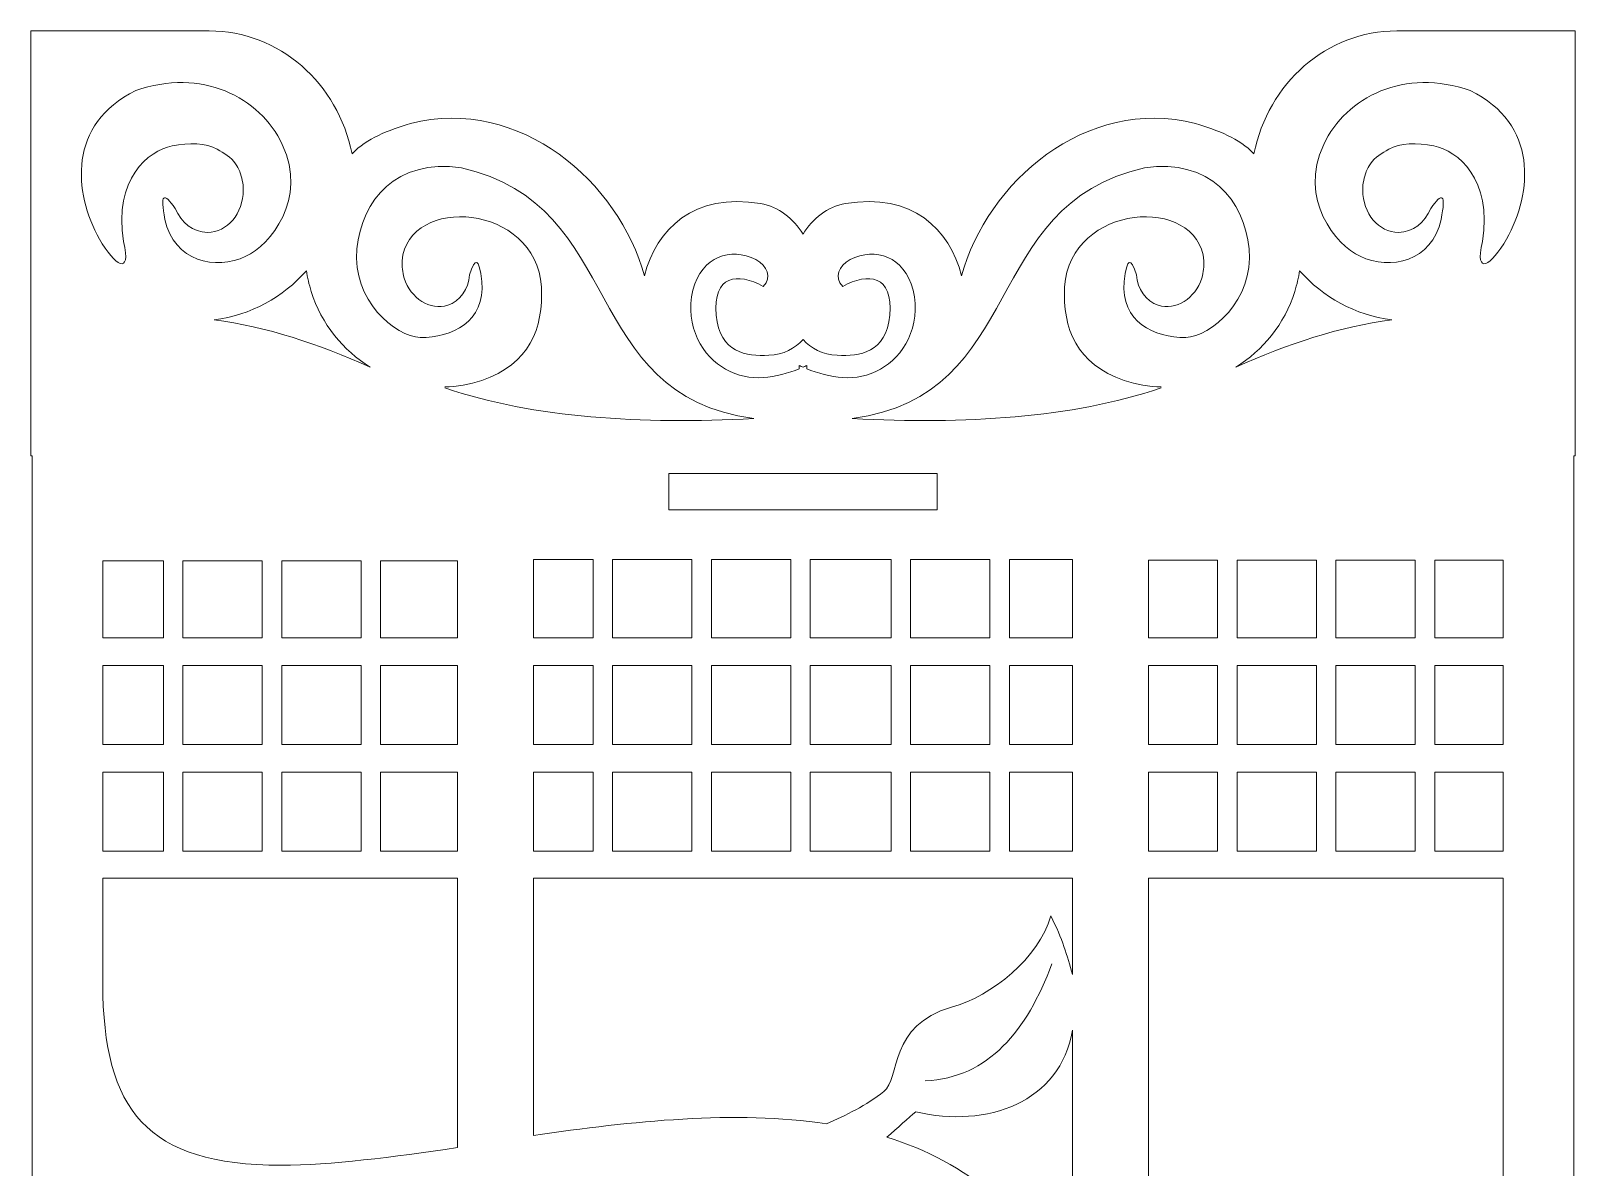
# Model space of a CAD drawing. Header units: centimetres. Extents: x -44.9 to 23.4, y -32.6 to 21.3.
# Drawn here: x -44.94 to -31.71, y -15.83 to -6.09 of the extents above; entities that cross this region are included whole.
import ezdxf

# ---------------------------------------------------------------- set-up
doc = ezdxf.new("R2010")
doc.units = ezdxf.units.CM
doc.header["$MEASUREMENT"] = 0
doc.layers.add('Layer 1', color=7, linetype='Continuous')

msp = doc.modelspace()

# ---------------------------------------------------------------- linework, layer by layer
at = {"layer": 'Layer 1', "color": 1, "lineweight": 9}
for points, knots in [([(-33.91951, -32.56775), (-33.91951, -32.56775), (-35.41951, -32.56775), (-35.41951, -32.56775), (-35.41951, -32.56775), (-35.41951, -32.56775), (-35.41951, -32.26275), (-35.41951, -32.26275), (-35.41951, -32.26275), (-35.41951, -32.26275), (-41.22201, -32.26275), (-41.22201, -32.26275), (-41.22201, -32.26275), (-41.22201, -32.26275), (-41.22201, -32.56775), (-41.22201, -32.56775), (-41.22201, -32.56775), (-41.22201, -32.56775), (-42.72201, -32.56775), (-42.72201, -32.56775), (-42.72201, -32.56775), (-42.72201, -32.56775), (-42.72201, -32.26275), (-42.72201, -32.26275), (-42.72201, -32.26275), (-42.72201, -32.26275), (-44.92591, -32.26275), (-44.92591, -32.26275), (-44.92591, -32.26275), (-44.92591, -32.26275), (-44.92591, -19.00652), (-44.92591, -19.00652), (-44.92591, -19.00652), (-44.92591, -19.00652), (-44.92591, -18.51938), (-44.92591, -18.51938), (-44.92591, -18.51938), (-44.92591, -18.51938), (-44.92591, -9.73605), (-44.92591, -9.73605), (-44.92591, -9.73605), (-44.92591, -9.73605), (-44.93576, -9.73605), (-44.93576, -9.73605), (-44.93576, -9.73605), (-44.93576, -8.54528), (-44.93576, -7.28582), (-44.93576, -6.09505), (-44.93576, -6.09505), (-44.93576, -6.09505), (-43.40781, -6.09505), (-43.40781, -6.09505), (-43.40781, -6.09505), (-42.80687, -6.09475), (-42.3043, -6.54279), (-42.18459, -7.1487), (-42.18459, -7.1487), (-42.05686, -7.01334), (-41.87379, -6.94805), (-41.68393, -6.88743), (-41.68393, -6.88743), (-40.74138, -6.65378), (-39.89897, -7.39179), (-39.67915, -8.19345), (-39.67915, -8.19345), (-39.57905, -7.79204), (-39.2546, -7.47806), (-38.68468, -7.57438), (-38.68468, -7.57438), (-38.52782, -7.60088), (-38.40452, -7.70252), (-38.32075, -7.83672), (-38.32075, -7.83672), (-38.237, -7.70252), (-38.1137, -7.60088), (-37.95684, -7.57438), (-37.95684, -7.57438), (-37.38692, -7.47806), (-37.06247, -7.79204), (-36.96237, -8.19345), (-36.96237, -8.19345), (-36.74255, -7.39179), (-35.90014, -6.65378), (-34.95757, -6.88743), (-34.95757, -6.88743), (-34.76772, -6.94805), (-34.58466, -7.01334), (-34.45693, -7.1487), (-34.45693, -7.1487), (-34.33721, -6.54279), (-33.83465, -6.09475), (-33.23371, -6.09505), (-33.23371, -6.09505), (-33.23371, -6.09505), (-31.70576, -6.09505), (-31.70576, -6.09505), (-31.70576, -6.09505), (-31.70576, -7.28582), (-31.70576, -8.54528), (-31.70576, -9.73605), (-31.70576, -9.73605), (-31.70576, -9.73605), (-31.7156, -9.73605), (-31.7156, -9.73605), (-31.7156, -9.73605), (-31.7156, -9.73605), (-31.7156, -18.51938), (-31.7156, -18.51938), (-31.7156, -18.51938), (-31.7156, -18.51938), (-31.7156, -19.00652), (-31.7156, -19.00652), (-31.7156, -19.00652), (-31.7156, -19.00652), (-31.7156, -32.26275), (-31.7156, -32.26275), (-31.7156, -32.26275), (-31.7156, -32.26275), (-33.91951, -32.26275), (-33.91951, -32.26275), (-33.91951, -32.26275), (-33.91951, -32.26275), (-33.91951, -32.56775), (-33.91951, -32.56775)], [0, 0, 0, 0, 0.03125, 0.03125, 0.03125, 0.03125, 0.0625, 0.0625, 0.0625, 0.0625, 0.09375, 0.09375, 0.09375, 0.09375, 0.125, 0.125, 0.125, 0.125, 0.15625, 0.15625, 0.15625, 0.15625, 0.1875, 0.1875, 0.1875, 0.1875, 0.21875, 0.21875, 0.21875, 0.21875, 0.25, 0.25, 0.25, 0.25, 0.28125, 0.28125, 0.28125, 0.28125, 0.3125, 0.3125, 0.3125, 0.3125, 0.34375, 0.34375, 0.34375, 0.34375, 0.375, 0.375, 0.375, 0.375, 0.40625, 0.40625, 0.40625, 0.40625, 0.4375, 0.4375, 0.4375, 0.4375, 0.46875, 0.46875, 0.46875, 0.46875, 0.5, 0.5, 0.5, 0.5, 0.53125, 0.53125, 0.53125, 0.53125, 0.5625, 0.5625, 0.5625, 0.5625, 0.59375, 0.59375, 0.59375, 0.59375, 0.625, 0.625, 0.625, 0.625, 0.65625, 0.65625, 0.65625, 0.65625, 0.6875, 0.6875, 0.6875, 0.6875, 0.71875, 0.71875, 0.71875, 0.71875, 0.75, 0.75, 0.75, 0.75, 0.78125, 0.78125, 0.78125, 0.78125, 0.8125, 0.8125, 0.8125, 0.8125, 0.84375, 0.84375, 0.84375, 0.84375, 0.875, 0.875, 0.875, 0.875, 0.90625, 0.90625, 0.90625, 0.90625, 0.9375, 0.9375, 0.9375, 0.9375, 1, 1, 1, 1]), ([(-43.42256, -7.82158), (-43.54393, -7.82158), (-43.64877, -7.73793), (-43.6983, -7.61658), (-43.6983, -7.61658), (-43.79891, -7.4772), (-43.82956, -7.4864), (-43.78818, -7.71082), (-43.78818, -7.71082), (-43.70813, -8.07107), (-43.35448, -8.14874), (-43.09293, -8.02625), (-43.09293, -8.02625), (-42.88699, -7.92978), (-42.56327, -7.53737), (-42.78161, -7.06949), (-42.78161, -7.06949), (-42.97354, -6.65816), (-43.47679, -6.40841), (-44.03722, -6.60686), (-44.03722, -6.60686), (-44.62195, -6.893), (-44.5707, -7.4778), (-44.34854, -7.87908), (-44.34854, -7.87908), (-44.21724, -8.10333), (-44.07281, -8.20277), (-44.14098, -7.90007), (-44.14098, -7.90007), (-44.22782, -7.36493), (-43.93017, -7.12119), (-43.72592, -7.07999), (-43.72592, -7.07999), (-43.57957, -7.05048), (-43.43332, -7.05591), (-43.34011, -7.10949), (-43.34011, -7.10949), (-43.28225, -7.14272), (-43.22186, -7.1748), (-43.18223, -7.23421), (-43.18223, -7.23421), (-43.16723, -7.255), (-43.15481, -7.27723), (-43.14481, -7.3008), (-43.14481, -7.3008), (-43.14481, -7.3008), (-43.14656, -7.30182), (-43.14656, -7.30182), (-43.14656, -7.30182), (-43.1273, -7.34933), (-43.11648, -7.40263), (-43.11648, -7.45887), (-43.11648, -7.45887), (-43.11648, -7.6592), (-43.25352, -7.82158), (-43.42256, -7.82158)], [0, 0, 0, 0, 0.06666667, 0.06666667, 0.06666667, 0.06666667, 0.13333333, 0.13333333, 0.13333333, 0.13333333, 0.2, 0.2, 0.2, 0.2, 0.26666667, 0.26666667, 0.26666667, 0.26666667, 0.33333333, 0.33333333, 0.33333333, 0.33333333, 0.4, 0.4, 0.4, 0.4, 0.46666667, 0.46666667, 0.46666667, 0.46666667, 0.53333333, 0.53333333, 0.53333333, 0.53333333, 0.6, 0.6, 0.6, 0.6, 0.66666667, 0.66666667, 0.66666667, 0.66666667, 0.73333333, 0.73333333, 0.73333333, 0.73333333, 0.8, 0.8, 0.8, 0.8, 0.86666667, 0.86666667, 0.86666667, 0.86666667, 1, 1, 1, 1]), ([(-33.21894, -7.82158), (-33.09757, -7.82158), (-32.99273, -7.73793), (-32.94321, -7.61658), (-32.94321, -7.61658), (-32.8426, -7.4772), (-32.81194, -7.4864), (-32.85332, -7.71082), (-32.85332, -7.71082), (-32.93338, -8.07107), (-33.28702, -8.14874), (-33.54857, -8.02625), (-33.54857, -8.02625), (-33.75452, -7.92978), (-34.07823, -7.53737), (-33.85989, -7.06949), (-33.85989, -7.06949), (-33.66797, -6.65816), (-33.16472, -6.40841), (-32.60428, -6.60686), (-32.60428, -6.60686), (-32.01955, -6.893), (-32.0708, -7.4778), (-32.29296, -7.87908), (-32.29296, -7.87908), (-32.42426, -8.10333), (-32.56869, -8.20277), (-32.50052, -7.90007), (-32.50052, -7.90007), (-32.41369, -7.36493), (-32.71133, -7.12119), (-32.91559, -7.07999), (-32.91559, -7.07999), (-33.06193, -7.05048), (-33.20819, -7.05591), (-33.30139, -7.10949), (-33.30139, -7.10949), (-33.35926, -7.14272), (-33.41964, -7.1748), (-33.45927, -7.23421), (-33.45927, -7.23421), (-33.47427, -7.255), (-33.48669, -7.27723), (-33.4967, -7.3008), (-33.4967, -7.3008), (-33.4967, -7.3008), (-33.49495, -7.30182), (-33.49495, -7.30182), (-33.49495, -7.30182), (-33.5142, -7.34933), (-33.52503, -7.40263), (-33.52503, -7.45887), (-33.52503, -7.45887), (-33.52503, -7.6592), (-33.38798, -7.82158), (-33.21894, -7.82158)], [0, 0, 0, 0, 0.06666667, 0.06666667, 0.06666667, 0.06666667, 0.13333333, 0.13333333, 0.13333333, 0.13333333, 0.2, 0.2, 0.2, 0.2, 0.26666667, 0.26666667, 0.26666667, 0.26666667, 0.33333333, 0.33333333, 0.33333333, 0.33333333, 0.4, 0.4, 0.4, 0.4, 0.46666667, 0.46666667, 0.46666667, 0.46666667, 0.53333333, 0.53333333, 0.53333333, 0.53333333, 0.6, 0.6, 0.6, 0.6, 0.66666667, 0.66666667, 0.66666667, 0.66666667, 0.73333333, 0.73333333, 0.73333333, 0.73333333, 0.8, 0.8, 0.8, 0.8, 0.86666667, 0.86666667, 0.86666667, 0.86666667, 1, 1, 1, 1]), ([(-41.38794, -9.15443), (-40.6146, -9.41513), (-39.70888, -9.46503), (-38.74181, -9.41727), (-38.74181, -9.41727), (-40.25136, -9.21223), (-39.82373, -7.5896), (-41.24765, -7.26765), (-41.24765, -7.26765), (-41.80975, -7.18932), (-42.0985, -7.54282), (-42.14244, -7.96345), (-42.14244, -7.96345), (-42.1879, -8.39885), (-41.81231, -8.71681), (-41.59968, -8.72164), (-41.59968, -8.72164), (-41.33186, -8.72776), (-41.04232, -8.58511), (-41.07194, -8.24311), (-41.07194, -8.24311), (-41.0979, -8.03249), (-41.12764, -8.03314), (-41.17783, -8.18542), (-41.17783, -8.18542), (-41.18783, -8.30707), (-41.25738, -8.41122), (-41.36483, -8.44596), (-41.36483, -8.44596), (-41.51458, -8.49438), (-41.68125, -8.38985), (-41.73718, -8.21241), (-41.73718, -8.21241), (-41.75286, -8.1626), (-41.75815, -8.1123), (-41.75434, -8.06468), (-41.75434, -8.06468), (-41.75434, -8.06468), (-41.75619, -8.0643), (-41.75619, -8.0643), (-41.75619, -8.0643), (-41.70096, -7.49525), (-40.61096, -7.57027), (-40.56135, -8.28864), (-40.56135, -8.28864), (-40.54491, -8.64554), (-40.66391, -8.94906), (-41.07372, -9.09022), (-41.07372, -9.09022), (-41.17815, -9.12618), (-41.28525, -9.14227), (-41.39029, -9.14571)], [0, 0, 0, 0, 0.07142857, 0.07142857, 0.07142857, 0.07142857, 0.14285714, 0.14285714, 0.14285714, 0.14285714, 0.21428571, 0.21428571, 0.21428571, 0.21428571, 0.28571429, 0.28571429, 0.28571429, 0.28571429, 0.35714286, 0.35714286, 0.35714286, 0.35714286, 0.42857143, 0.42857143, 0.42857143, 0.42857143, 0.5, 0.5, 0.5, 0.5, 0.57142857, 0.57142857, 0.57142857, 0.57142857, 0.64285714, 0.64285714, 0.64285714, 0.64285714, 0.71428571, 0.71428571, 0.71428571, 0.71428571, 0.78571429, 0.78571429, 0.78571429, 0.78571429, 0.85714286, 0.85714286, 0.85714286, 0.85714286, 1, 1, 1, 1]), ([(-35.25357, -9.15443), (-36.0269, -9.41513), (-36.93262, -9.46503), (-37.8997, -9.41727), (-37.8997, -9.41727), (-36.39014, -9.21223), (-36.81778, -7.5896), (-35.39386, -7.26765), (-35.39386, -7.26765), (-34.83175, -7.18932), (-34.54301, -7.54282), (-34.49906, -7.96345), (-34.49906, -7.96345), (-34.45361, -8.39885), (-34.82919, -8.71681), (-35.04183, -8.72164), (-35.04183, -8.72164), (-35.30964, -8.72776), (-35.59918, -8.58511), (-35.56956, -8.24311), (-35.56956, -8.24311), (-35.54361, -8.03249), (-35.51386, -8.03314), (-35.46368, -8.18542), (-35.46368, -8.18542), (-35.45367, -8.30707), (-35.38412, -8.41122), (-35.27668, -8.44596), (-35.27668, -8.44596), (-35.12693, -8.49438), (-34.96026, -8.38985), (-34.90432, -8.21241), (-34.90432, -8.21241), (-34.88865, -8.1626), (-34.88335, -8.1123), (-34.88717, -8.06468), (-34.88717, -8.06468), (-34.88717, -8.06468), (-34.88532, -8.0643), (-34.88532, -8.0643), (-34.88532, -8.0643), (-34.94054, -7.49525), (-36.03054, -7.57027), (-36.08015, -8.28864), (-36.08015, -8.28864), (-36.0966, -8.64554), (-35.97759, -8.94906), (-35.56778, -9.09022), (-35.56778, -9.09022), (-35.46336, -9.12618), (-35.35626, -9.14227), (-35.25122, -9.14571)], [0, 0, 0, 0, 0.07142857, 0.07142857, 0.07142857, 0.07142857, 0.14285714, 0.14285714, 0.14285714, 0.14285714, 0.21428571, 0.21428571, 0.21428571, 0.21428571, 0.28571429, 0.28571429, 0.28571429, 0.28571429, 0.35714286, 0.35714286, 0.35714286, 0.35714286, 0.42857143, 0.42857143, 0.42857143, 0.42857143, 0.5, 0.5, 0.5, 0.5, 0.57142857, 0.57142857, 0.57142857, 0.57142857, 0.64285714, 0.64285714, 0.64285714, 0.64285714, 0.71428571, 0.71428571, 0.71428571, 0.71428571, 0.78571429, 0.78571429, 0.78571429, 0.78571429, 0.85714286, 0.85714286, 0.85714286, 0.85714286, 1, 1, 1, 1]), ([(-38.32075, -8.73838), (-38.38947, -8.81688), (-38.48661, -8.86806), (-38.61472, -8.87426), (-38.61472, -8.87426), (-38.80491, -8.88348), (-39.03304, -8.8543), (-39.06371, -8.53173), (-39.06371, -8.53173), (-39.09671, -8.18452), (-38.87848, -8.16474), (-38.66174, -8.28388), (-38.66174, -8.28388), (-38.58208, -8.20678), (-38.62899, -8.10868), (-38.72402, -8.05257), (-38.72402, -8.05257), (-38.94648, -7.95027), (-39.18477, -8.02161), (-39.26361, -8.31543), (-39.26361, -8.31543), (-39.33704, -8.63253), (-39.17844, -8.88693), (-38.98343, -8.99356), (-38.98343, -8.99356), (-38.77944, -9.11239), (-38.54315, -9.06672), (-38.35251, -8.98954), (-38.35251, -8.98954), (-38.35251, -8.98954), (-38.35251, -8.96201), (-38.35251, -8.96201), (-38.35251, -8.96201), (-38.34212, -8.9668), (-38.3315, -8.97157), (-38.32075, -8.97621), (-38.32075, -8.97621), (-38.31, -8.97157), (-38.29938, -8.9668), (-38.28899, -8.96201), (-38.28899, -8.96201), (-38.28899, -8.96201), (-38.28899, -8.98954), (-38.28899, -8.98954), (-38.28899, -8.98954), (-38.09836, -9.06672), (-37.86207, -9.11239), (-37.65807, -8.99356), (-37.65807, -8.99356), (-37.46306, -8.88693), (-37.30446, -8.63253), (-37.37789, -8.31543), (-37.37789, -8.31543), (-37.45674, -8.02161), (-37.69503, -7.95027), (-37.91748, -8.05257), (-37.91748, -8.05257), (-38.01251, -8.10868), (-38.05943, -8.20678), (-37.97976, -8.28388), (-37.97976, -8.28388), (-37.76302, -8.16474), (-37.54479, -8.18452), (-37.5778, -8.53173), (-37.5778, -8.53173), (-37.60846, -8.8543), (-37.8366, -8.88348), (-38.02678, -8.87426), (-38.02678, -8.87426), (-38.15489, -8.86806), (-38.25204, -8.81688), (-38.32075, -8.73838)], [0, 0, 0, 0, 0.05263158, 0.05263158, 0.05263158, 0.05263158, 0.10526316, 0.10526316, 0.10526316, 0.10526316, 0.15789474, 0.15789474, 0.15789474, 0.15789474, 0.21052632, 0.21052632, 0.21052632, 0.21052632, 0.26315789, 0.26315789, 0.26315789, 0.26315789, 0.31578947, 0.31578947, 0.31578947, 0.31578947, 0.36842105, 0.36842105, 0.36842105, 0.36842105, 0.42105263, 0.42105263, 0.42105263, 0.42105263, 0.47368421, 0.47368421, 0.47368421, 0.47368421, 0.52631579, 0.52631579, 0.52631579, 0.52631579, 0.57894737, 0.57894737, 0.57894737, 0.57894737, 0.63157895, 0.63157895, 0.63157895, 0.63157895, 0.68421053, 0.68421053, 0.68421053, 0.68421053, 0.73684211, 0.73684211, 0.73684211, 0.73684211, 0.78947368, 0.78947368, 0.78947368, 0.78947368, 0.84210526, 0.84210526, 0.84210526, 0.84210526, 0.89473684, 0.89473684, 0.89473684, 0.89473684, 1, 1, 1, 1]), ([(-42.02787, -8.97653), (-42.47376, -8.77606), (-42.91955, -8.62979), (-43.36542, -8.56949), (-43.36542, -8.56949), (-43.05204, -8.53219), (-42.77408, -8.37735), (-42.57565, -8.14967), (-42.57565, -8.14967), (-42.5665, -8.20873), (-42.55281, -8.26788), (-42.53431, -8.32662), (-42.53431, -8.32662), (-42.4452, -8.6094), (-42.26047, -8.83436), (-42.02787, -8.97653)], [0, 0, 0, 0, 0.2, 0.2, 0.2, 0.2, 0.4, 0.4, 0.4, 0.4, 0.6, 0.6, 0.6, 0.6, 1, 1, 1, 1]), ([(-34.61364, -8.97653), (-34.16774, -8.77606), (-33.72195, -8.62979), (-33.27608, -8.56949), (-33.27608, -8.56949), (-33.58947, -8.53219), (-33.86742, -8.37735), (-34.06585, -8.14967), (-34.06585, -8.14967), (-34.075, -8.20873), (-34.0887, -8.26788), (-34.1072, -8.32662), (-34.1072, -8.32662), (-34.19631, -8.6094), (-34.38104, -8.83436), (-34.61364, -8.97653)], [0, 0, 0, 0, 0.2, 0.2, 0.2, 0.2, 0.4, 0.4, 0.4, 0.4, 0.6, 0.6, 0.6, 0.6, 1, 1, 1, 1]), ([(-37.17076, -10.19727), (-37.17076, -10.19727), (-39.47076, -10.19727), (-39.47076, -10.19727), (-39.47076, -10.19727), (-39.47076, -10.19727), (-39.47076, -9.88727), (-39.47076, -9.88727), (-39.47076, -9.88727), (-39.47076, -9.88727), (-37.17076, -9.88727), (-37.17076, -9.88727), (-37.17076, -9.88727), (-37.17076, -9.88727), (-37.17076, -10.19727), (-37.17076, -10.19727)], [0, 0, 0, 0, 0.2, 0.2, 0.2, 0.2, 0.4, 0.4, 0.4, 0.4, 0.6, 0.6, 0.6, 0.6, 1, 1, 1, 1])]:
    msp.add_open_spline(points, degree=3, knots=knots, dxfattribs=at)
at = {"layer": 'Layer 1', "color": 240, "lineweight": 9}
for points, knots in [([(-43.80052, -10.63461), (-43.80052, -10.63461), (-44.32076, -10.63461), (-44.32076, -10.63461), (-44.32076, -10.63461), (-44.32076, -10.63461), (-44.32076, -11.29515), (-44.32076, -11.29515), (-44.32076, -11.29515), (-44.32076, -11.29515), (-43.80052, -11.29515), (-43.80052, -11.29515), (-43.80052, -11.29515), (-43.80052, -11.29515), (-43.80052, -10.63461), (-43.80052, -10.63461)], [0, 0, 0, 0, 0.2, 0.2, 0.2, 0.2, 0.4, 0.4, 0.4, 0.4, 0.6, 0.6, 0.6, 0.6, 1, 1, 1, 1]), ([(-42.95376, -10.63461), (-42.95376, -10.63461), (-43.63388, -10.63461), (-43.63388, -10.63461), (-43.63388, -10.63461), (-43.63388, -10.63461), (-43.63388, -11.29515), (-43.63388, -11.29515), (-43.63388, -11.29515), (-43.63388, -11.29515), (-42.95376, -11.29515), (-42.95376, -11.29515), (-42.95376, -11.29515), (-42.95376, -11.29515), (-42.95376, -10.63461), (-42.95376, -10.63461)], [0, 0, 0, 0, 0.2, 0.2, 0.2, 0.2, 0.4, 0.4, 0.4, 0.4, 0.6, 0.6, 0.6, 0.6, 1, 1, 1, 1]), ([(-42.107, -10.63461), (-42.107, -10.63461), (-42.78712, -10.63461), (-42.78712, -10.63461), (-42.78712, -10.63461), (-42.78712, -10.63461), (-42.78712, -11.29515), (-42.78712, -11.29515), (-42.78712, -11.29515), (-42.78712, -11.29515), (-42.107, -11.29515), (-42.107, -11.29515), (-42.107, -11.29515), (-42.107, -11.29515), (-42.107, -10.63461), (-42.107, -10.63461)], [0, 0, 0, 0, 0.2, 0.2, 0.2, 0.2, 0.4, 0.4, 0.4, 0.4, 0.6, 0.6, 0.6, 0.6, 1, 1, 1, 1]), ([(-41.28088, -11.29515), (-41.28088, -11.29515), (-41.28088, -10.63461), (-41.28088, -10.63461), (-41.28088, -10.63461), (-41.28088, -10.63461), (-41.94035, -10.63461), (-41.94035, -10.63461), (-41.94035, -10.63461), (-41.94035, -10.63461), (-41.94035, -11.29515), (-41.94035, -11.29515), (-41.94035, -11.29515), (-41.94035, -11.29515), (-41.28088, -11.29515), (-41.28088, -11.29515)], [0, 0, 0, 0, 0.2, 0.2, 0.2, 0.2, 0.4, 0.4, 0.4, 0.4, 0.6, 0.6, 0.6, 0.6, 1, 1, 1, 1]), ([(-40.11896, -10.62344), (-40.11896, -10.62344), (-40.63104, -10.62344), (-40.63104, -10.62344), (-40.63104, -10.62344), (-40.63104, -10.62344), (-40.63104, -11.29515), (-40.63104, -11.29515), (-40.63104, -11.29515), (-40.63104, -11.29515), (-40.11896, -11.29515), (-40.11896, -11.29515), (-40.11896, -11.29515), (-40.11896, -11.29515), (-40.11896, -10.62344), (-40.11896, -10.62344)], [0, 0, 0, 0, 0.2, 0.2, 0.2, 0.2, 0.4, 0.4, 0.4, 0.4, 0.6, 0.6, 0.6, 0.6, 1, 1, 1, 1]), ([(-39.2722, -10.62344), (-39.2722, -10.62344), (-39.95231, -10.62344), (-39.95231, -10.62344), (-39.95231, -10.62344), (-39.95231, -10.62344), (-39.95231, -11.29515), (-39.95231, -11.29515), (-39.95231, -11.29515), (-39.95231, -11.29515), (-39.2722, -11.29515), (-39.2722, -11.29515), (-39.2722, -11.29515), (-39.2722, -11.29515), (-39.2722, -10.62344), (-39.2722, -10.62344)], [0, 0, 0, 0, 0.2, 0.2, 0.2, 0.2, 0.4, 0.4, 0.4, 0.4, 0.6, 0.6, 0.6, 0.6, 1, 1, 1, 1]), ([(-38.42544, -10.62344), (-38.42544, -10.62344), (-38.46491, -10.62344), (-38.46491, -10.62344), (-38.46491, -10.62344), (-38.46491, -10.62344), (-39.10555, -10.62344), (-39.10555, -10.62344), (-39.10555, -10.62344), (-39.10555, -10.62344), (-39.10555, -11.29515), (-39.10555, -11.29515), (-39.10555, -11.29515), (-39.10555, -11.29515), (-38.42544, -11.29515), (-38.42544, -11.29515), (-38.42544, -11.29515), (-38.42544, -11.29515), (-38.42544, -10.62344), (-38.42544, -10.62344)], [0, 0, 0, 0, 0.16666667, 0.16666667, 0.16666667, 0.16666667, 0.33333333, 0.33333333, 0.33333333, 0.33333333, 0.5, 0.5, 0.5, 0.5, 0.66666667, 0.66666667, 0.66666667, 0.66666667, 1, 1, 1, 1]), ([(-37.56642, -10.62344), (-37.56642, -10.62344), (-38.23751, -10.62344), (-38.23751, -10.62344), (-38.23751, -10.62344), (-38.23751, -10.62344), (-38.25879, -10.62344), (-38.25879, -10.62344), (-38.25879, -10.62344), (-38.25879, -10.62344), (-38.25879, -11.29515), (-38.25879, -11.29515), (-38.25879, -11.29515), (-38.25879, -11.29515), (-37.56642, -11.29515), (-37.56642, -11.29515), (-37.56642, -11.29515), (-37.56642, -11.29515), (-37.56642, -10.62344), (-37.56642, -10.62344)], [0, 0, 0, 0, 0.16666667, 0.16666667, 0.16666667, 0.16666667, 0.33333333, 0.33333333, 0.33333333, 0.33333333, 0.5, 0.5, 0.5, 0.5, 0.66666667, 0.66666667, 0.66666667, 0.66666667, 1, 1, 1, 1]), ([(-36.71965, -10.62344), (-36.71965, -10.62344), (-37.39977, -10.62344), (-37.39977, -10.62344), (-37.39977, -10.62344), (-37.39977, -10.62344), (-37.39977, -11.29515), (-37.39977, -11.29515), (-37.39977, -11.29515), (-37.39977, -11.29515), (-36.71965, -11.29515), (-36.71965, -11.29515), (-36.71965, -11.29515), (-36.71965, -11.29515), (-36.71965, -10.62344), (-36.71965, -10.62344)], [0, 0, 0, 0, 0.2, 0.2, 0.2, 0.2, 0.4, 0.4, 0.4, 0.4, 0.6, 0.6, 0.6, 0.6, 1, 1, 1, 1]), ([(-36.01045, -11.29515), (-36.01045, -11.29515), (-36.01045, -10.62344), (-36.01045, -10.62344), (-36.01045, -10.62344), (-36.01045, -10.62344), (-36.55301, -10.62344), (-36.55301, -10.62344), (-36.55301, -10.62344), (-36.55301, -10.62344), (-36.55301, -11.29515), (-36.55301, -11.29515), (-36.55301, -11.29515), (-36.55301, -11.29515), (-36.01045, -11.29515), (-36.01045, -11.29515)], [0, 0, 0, 0, 0.2, 0.2, 0.2, 0.2, 0.4, 0.4, 0.4, 0.4, 0.6, 0.6, 0.6, 0.6, 1, 1, 1, 1]), ([(-34.76843, -10.63086), (-34.76843, -10.63086), (-35.36064, -10.63086), (-35.36064, -10.63086), (-35.36064, -10.63086), (-35.36064, -10.63086), (-35.36064, -11.29515), (-35.36064, -11.29515), (-35.36064, -11.29515), (-35.36064, -11.29515), (-34.76843, -11.29515), (-34.76843, -11.29515), (-34.76843, -11.29515), (-34.76843, -11.29515), (-34.76843, -10.63086), (-34.76843, -10.63086)], [0, 0, 0, 0, 0.2, 0.2, 0.2, 0.2, 0.4, 0.4, 0.4, 0.4, 0.6, 0.6, 0.6, 0.6, 1, 1, 1, 1]), ([(-33.92167, -10.63086), (-33.92167, -10.63086), (-34.60178, -10.63086), (-34.60178, -10.63086), (-34.60178, -10.63086), (-34.60178, -10.63086), (-34.60178, -11.29515), (-34.60178, -11.29515), (-34.60178, -11.29515), (-34.60178, -11.29515), (-33.92167, -11.29515), (-33.92167, -11.29515), (-33.92167, -11.29515), (-33.92167, -11.29515), (-33.92167, -10.63086), (-33.92167, -10.63086)], [0, 0, 0, 0, 0.2, 0.2, 0.2, 0.2, 0.4, 0.4, 0.4, 0.4, 0.6, 0.6, 0.6, 0.6, 1, 1, 1, 1]), ([(-33.07491, -10.63086), (-33.07491, -10.63086), (-33.75502, -10.63086), (-33.75502, -10.63086), (-33.75502, -10.63086), (-33.75502, -10.63086), (-33.75502, -11.29515), (-33.75502, -11.29515), (-33.75502, -11.29515), (-33.75502, -11.29515), (-33.07491, -11.29515), (-33.07491, -11.29515), (-33.07491, -11.29515), (-33.07491, -11.29515), (-33.07491, -10.63086), (-33.07491, -10.63086)], [0, 0, 0, 0, 0.2, 0.2, 0.2, 0.2, 0.4, 0.4, 0.4, 0.4, 0.6, 0.6, 0.6, 0.6, 1, 1, 1, 1]), ([(-32.32089, -11.29515), (-32.32089, -11.29515), (-32.32076, -10.63086), (-32.32076, -10.63086), (-32.32076, -10.63086), (-32.32076, -10.63086), (-32.90826, -10.63086), (-32.90826, -10.63086), (-32.90826, -10.63086), (-32.90826, -10.63086), (-32.90826, -11.29515), (-32.90826, -11.29515), (-32.90826, -11.29515), (-32.90826, -11.29515), (-32.32089, -11.29515), (-32.32089, -11.29515)], [0, 0, 0, 0, 0.2, 0.2, 0.2, 0.2, 0.4, 0.4, 0.4, 0.4, 0.6, 0.6, 0.6, 0.6, 1, 1, 1, 1]), ([(-44.32076, -11.53124), (-44.32076, -11.53124), (-44.32076, -12.20914), (-44.32076, -12.20914), (-44.32076, -12.20914), (-44.32076, -12.20914), (-43.80052, -12.20914), (-43.80052, -12.20914), (-43.80052, -12.20914), (-43.80052, -12.20914), (-43.80052, -11.53124), (-43.80052, -11.53124), (-43.80052, -11.53124), (-43.80052, -11.53124), (-44.32076, -11.53124), (-44.32076, -11.53124)], [0, 0, 0, 0, 0.2, 0.2, 0.2, 0.2, 0.4, 0.4, 0.4, 0.4, 0.6, 0.6, 0.6, 0.6, 1, 1, 1, 1]), ([(-42.95376, -12.20914), (-42.95376, -12.20914), (-43.63388, -12.20914), (-43.63388, -12.20914), (-43.63388, -12.20914), (-43.63388, -12.20914), (-43.63388, -11.53124), (-43.63388, -11.53124), (-43.63388, -11.53124), (-43.63388, -11.53124), (-42.95376, -11.53124), (-42.95376, -11.53124), (-42.95376, -11.53124), (-42.95376, -11.53124), (-42.95376, -12.20914), (-42.95376, -12.20914)], [0, 0, 0, 0, 0.2, 0.2, 0.2, 0.2, 0.4, 0.4, 0.4, 0.4, 0.6, 0.6, 0.6, 0.6, 1, 1, 1, 1]), ([(-42.107, -12.20914), (-42.107, -12.20914), (-42.78712, -12.20914), (-42.78712, -12.20914), (-42.78712, -12.20914), (-42.78712, -12.20914), (-42.78712, -11.53124), (-42.78712, -11.53124), (-42.78712, -11.53124), (-42.78712, -11.53124), (-42.107, -11.53124), (-42.107, -11.53124), (-42.107, -11.53124), (-42.107, -11.53124), (-42.107, -12.20914), (-42.107, -12.20914)], [0, 0, 0, 0, 0.2, 0.2, 0.2, 0.2, 0.4, 0.4, 0.4, 0.4, 0.6, 0.6, 0.6, 0.6, 1, 1, 1, 1]), ([(-41.28088, -12.20914), (-41.28088, -12.20914), (-41.28088, -11.53124), (-41.28088, -11.53124), (-41.28088, -11.53124), (-41.28088, -11.53124), (-41.94035, -11.53124), (-41.94035, -11.53124), (-41.94035, -11.53124), (-41.94035, -11.53124), (-41.94035, -12.20914), (-41.94035, -12.20914), (-41.94035, -12.20914), (-41.94035, -12.20914), (-41.28088, -12.20914), (-41.28088, -12.20914)], [0, 0, 0, 0, 0.2, 0.2, 0.2, 0.2, 0.4, 0.4, 0.4, 0.4, 0.6, 0.6, 0.6, 0.6, 1, 1, 1, 1]), ([(-40.63104, -11.53124), (-40.63104, -11.53124), (-40.63104, -12.20914), (-40.63104, -12.20914), (-40.63104, -12.20914), (-40.63104, -12.20914), (-40.11896, -12.20914), (-40.11896, -12.20914), (-40.11896, -12.20914), (-40.11896, -12.20914), (-40.11896, -11.53124), (-40.11896, -11.53124), (-40.11896, -11.53124), (-40.11896, -11.53124), (-40.63104, -11.53124), (-40.63104, -11.53124)], [0, 0, 0, 0, 0.2, 0.2, 0.2, 0.2, 0.4, 0.4, 0.4, 0.4, 0.6, 0.6, 0.6, 0.6, 1, 1, 1, 1]), ([(-39.2722, -11.53124), (-39.2722, -11.53124), (-39.2722, -12.20914), (-39.2722, -12.20914), (-39.2722, -12.20914), (-39.2722, -12.20914), (-39.95231, -12.20914), (-39.95231, -12.20914), (-39.95231, -12.20914), (-39.95231, -12.20914), (-39.95231, -11.53124), (-39.95231, -11.53124), (-39.95231, -11.53124), (-39.95231, -11.53124), (-39.2722, -11.53124), (-39.2722, -11.53124)], [0, 0, 0, 0, 0.2, 0.2, 0.2, 0.2, 0.4, 0.4, 0.4, 0.4, 0.6, 0.6, 0.6, 0.6, 1, 1, 1, 1]), ([(-38.42544, -11.53124), (-38.42544, -11.53124), (-38.42544, -12.20914), (-38.42544, -12.20914), (-38.42544, -12.20914), (-38.42544, -12.20914), (-39.10555, -12.20914), (-39.10555, -12.20914), (-39.10555, -12.20914), (-39.10555, -12.20914), (-39.10555, -11.53124), (-39.10555, -11.53124), (-39.10555, -11.53124), (-39.10555, -11.53124), (-38.42544, -11.53124), (-38.42544, -11.53124)], [0, 0, 0, 0, 0.2, 0.2, 0.2, 0.2, 0.4, 0.4, 0.4, 0.4, 0.6, 0.6, 0.6, 0.6, 1, 1, 1, 1]), ([(-37.56642, -11.53124), (-37.56642, -11.53124), (-37.56642, -12.20914), (-37.56642, -12.20914), (-37.56642, -12.20914), (-37.56642, -12.20914), (-38.25879, -12.20914), (-38.25879, -12.20914), (-38.25879, -12.20914), (-38.25879, -12.20914), (-38.25879, -11.53124), (-38.25879, -11.53124), (-38.25879, -11.53124), (-38.25879, -11.53124), (-37.56642, -11.53124), (-37.56642, -11.53124)], [0, 0, 0, 0, 0.2, 0.2, 0.2, 0.2, 0.4, 0.4, 0.4, 0.4, 0.6, 0.6, 0.6, 0.6, 1, 1, 1, 1]), ([(-36.71965, -11.53124), (-36.71965, -11.53124), (-36.71965, -12.20914), (-36.71965, -12.20914), (-36.71965, -12.20914), (-36.71965, -12.20914), (-37.39977, -12.20914), (-37.39977, -12.20914), (-37.39977, -12.20914), (-37.39977, -12.20914), (-37.39977, -11.53124), (-37.39977, -11.53124), (-37.39977, -11.53124), (-37.39977, -11.53124), (-36.71965, -11.53124), (-36.71965, -11.53124)], [0, 0, 0, 0, 0.2, 0.2, 0.2, 0.2, 0.4, 0.4, 0.4, 0.4, 0.6, 0.6, 0.6, 0.6, 1, 1, 1, 1]), ([(-36.01045, -12.20914), (-36.01045, -12.20914), (-36.01045, -11.53124), (-36.01045, -11.53124), (-36.01045, -11.53124), (-36.01045, -11.53124), (-36.55301, -11.53124), (-36.55301, -11.53124), (-36.55301, -11.53124), (-36.55301, -11.53124), (-36.55301, -12.20914), (-36.55301, -12.20914), (-36.55301, -12.20914), (-36.55301, -12.20914), (-36.01045, -12.20914), (-36.01045, -12.20914)], [0, 0, 0, 0, 0.2, 0.2, 0.2, 0.2, 0.4, 0.4, 0.4, 0.4, 0.6, 0.6, 0.6, 0.6, 1, 1, 1, 1]), ([(-35.36064, -11.53124), (-35.36064, -11.53124), (-35.36064, -12.20914), (-35.36064, -12.20914), (-35.36064, -12.20914), (-35.36064, -12.20914), (-34.76843, -12.20914), (-34.76843, -12.20914), (-34.76843, -12.20914), (-34.76843, -12.20914), (-34.76843, -11.53124), (-34.76843, -11.53124), (-34.76843, -11.53124), (-34.76843, -11.53124), (-35.36064, -11.53124), (-35.36064, -11.53124)], [0, 0, 0, 0, 0.2, 0.2, 0.2, 0.2, 0.4, 0.4, 0.4, 0.4, 0.6, 0.6, 0.6, 0.6, 1, 1, 1, 1]), ([(-33.92167, -12.20914), (-33.92167, -12.20914), (-34.60178, -12.20914), (-34.60178, -12.20914), (-34.60178, -12.20914), (-34.60178, -12.20914), (-34.60178, -11.53124), (-34.60178, -11.53124), (-34.60178, -11.53124), (-34.60178, -11.53124), (-33.92167, -11.53124), (-33.92167, -11.53124), (-33.92167, -11.53124), (-33.92167, -11.53124), (-33.92167, -12.20914), (-33.92167, -12.20914)], [0, 0, 0, 0, 0.2, 0.2, 0.2, 0.2, 0.4, 0.4, 0.4, 0.4, 0.6, 0.6, 0.6, 0.6, 1, 1, 1, 1]), ([(-33.07491, -12.20914), (-33.07491, -12.20914), (-33.75502, -12.20914), (-33.75502, -12.20914), (-33.75502, -12.20914), (-33.75502, -12.20914), (-33.75502, -11.53124), (-33.75502, -11.53124), (-33.75502, -11.53124), (-33.75502, -11.53124), (-33.07491, -11.53124), (-33.07491, -11.53124), (-33.07491, -11.53124), (-33.07491, -11.53124), (-33.07491, -12.20914), (-33.07491, -12.20914)], [0, 0, 0, 0, 0.2, 0.2, 0.2, 0.2, 0.4, 0.4, 0.4, 0.4, 0.6, 0.6, 0.6, 0.6, 1, 1, 1, 1]), ([(-32.32106, -12.20914), (-32.32106, -12.20914), (-32.32093, -11.53124), (-32.32093, -11.53124), (-32.32093, -11.53124), (-32.32093, -11.53124), (-32.90826, -11.53124), (-32.90826, -11.53124), (-32.90826, -11.53124), (-32.90826, -11.53124), (-32.90826, -12.20914), (-32.90826, -12.20914), (-32.90826, -12.20914), (-32.90826, -12.20914), (-32.32106, -12.20914), (-32.32106, -12.20914)], [0, 0, 0, 0, 0.2, 0.2, 0.2, 0.2, 0.4, 0.4, 0.4, 0.4, 0.6, 0.6, 0.6, 0.6, 1, 1, 1, 1]), ([(-44.32076, -12.44524), (-44.32076, -12.44524), (-44.32076, -13.12314), (-44.32076, -13.12314), (-44.32076, -13.12314), (-44.32076, -13.12314), (-43.80052, -13.12314), (-43.80052, -13.12314), (-43.80052, -13.12314), (-43.80052, -13.12314), (-43.80052, -12.44524), (-43.80052, -12.44524), (-43.80052, -12.44524), (-43.80052, -12.44524), (-44.32076, -12.44524), (-44.32076, -12.44524)], [0, 0, 0, 0, 0.2, 0.2, 0.2, 0.2, 0.4, 0.4, 0.4, 0.4, 0.6, 0.6, 0.6, 0.6, 1, 1, 1, 1]), ([(-42.95376, -13.12314), (-42.95376, -13.12314), (-43.63388, -13.12314), (-43.63388, -13.12314), (-43.63388, -13.12314), (-43.63388, -13.12314), (-43.63388, -12.44524), (-43.63388, -12.44524), (-43.63388, -12.44524), (-43.63388, -12.44524), (-42.95376, -12.44524), (-42.95376, -12.44524), (-42.95376, -12.44524), (-42.95376, -12.44524), (-42.95376, -13.12314), (-42.95376, -13.12314)], [0, 0, 0, 0, 0.2, 0.2, 0.2, 0.2, 0.4, 0.4, 0.4, 0.4, 0.6, 0.6, 0.6, 0.6, 1, 1, 1, 1]), ([(-42.107, -13.12314), (-42.107, -13.12314), (-42.78712, -13.12314), (-42.78712, -13.12314), (-42.78712, -13.12314), (-42.78712, -13.12314), (-42.78712, -12.44524), (-42.78712, -12.44524), (-42.78712, -12.44524), (-42.78712, -12.44524), (-42.107, -12.44524), (-42.107, -12.44524), (-42.107, -12.44524), (-42.107, -12.44524), (-42.107, -13.12314), (-42.107, -13.12314)], [0, 0, 0, 0, 0.2, 0.2, 0.2, 0.2, 0.4, 0.4, 0.4, 0.4, 0.6, 0.6, 0.6, 0.6, 1, 1, 1, 1]), ([(-41.28088, -13.12314), (-41.28088, -13.12314), (-41.28088, -12.44524), (-41.28088, -12.44524), (-41.28088, -12.44524), (-41.28088, -12.44524), (-41.94035, -12.44524), (-41.94035, -12.44524), (-41.94035, -12.44524), (-41.94035, -12.44524), (-41.94035, -13.12314), (-41.94035, -13.12314), (-41.94035, -13.12314), (-41.94035, -13.12314), (-41.28088, -13.12314), (-41.28088, -13.12314)], [0, 0, 0, 0, 0.2, 0.2, 0.2, 0.2, 0.4, 0.4, 0.4, 0.4, 0.6, 0.6, 0.6, 0.6, 1, 1, 1, 1]), ([(-40.63104, -12.44524), (-40.63104, -12.44524), (-40.63104, -13.12314), (-40.63104, -13.12314), (-40.63104, -13.12314), (-40.63104, -13.12314), (-40.11896, -13.12314), (-40.11896, -13.12314), (-40.11896, -13.12314), (-40.11896, -13.12314), (-40.11896, -12.44524), (-40.11896, -12.44524), (-40.11896, -12.44524), (-40.11896, -12.44524), (-40.63104, -12.44524), (-40.63104, -12.44524)], [0, 0, 0, 0, 0.2, 0.2, 0.2, 0.2, 0.4, 0.4, 0.4, 0.4, 0.6, 0.6, 0.6, 0.6, 1, 1, 1, 1]), ([(-39.2722, -12.44524), (-39.2722, -12.44524), (-39.2722, -13.12314), (-39.2722, -13.12314), (-39.2722, -13.12314), (-39.2722, -13.12314), (-39.95231, -13.12314), (-39.95231, -13.12314), (-39.95231, -13.12314), (-39.95231, -13.12314), (-39.95231, -12.44524), (-39.95231, -12.44524), (-39.95231, -12.44524), (-39.95231, -12.44524), (-39.2722, -12.44524), (-39.2722, -12.44524)], [0, 0, 0, 0, 0.2, 0.2, 0.2, 0.2, 0.4, 0.4, 0.4, 0.4, 0.6, 0.6, 0.6, 0.6, 1, 1, 1, 1]), ([(-38.42544, -12.44524), (-38.42544, -12.44524), (-38.42544, -13.12314), (-38.42544, -13.12314), (-38.42544, -13.12314), (-38.42544, -13.12314), (-39.10555, -13.12314), (-39.10555, -13.12314), (-39.10555, -13.12314), (-39.10555, -13.12314), (-39.10555, -12.44524), (-39.10555, -12.44524), (-39.10555, -12.44524), (-39.10555, -12.44524), (-38.42544, -12.44524), (-38.42544, -12.44524)], [0, 0, 0, 0, 0.2, 0.2, 0.2, 0.2, 0.4, 0.4, 0.4, 0.4, 0.6, 0.6, 0.6, 0.6, 1, 1, 1, 1]), ([(-37.56642, -12.44524), (-37.56642, -12.44524), (-37.56642, -13.12314), (-37.56642, -13.12314), (-37.56642, -13.12314), (-37.56642, -13.12314), (-38.25879, -13.12314), (-38.25879, -13.12314), (-38.25879, -13.12314), (-38.25879, -13.12314), (-38.25879, -12.44524), (-38.25879, -12.44524), (-38.25879, -12.44524), (-38.25879, -12.44524), (-37.56642, -12.44524), (-37.56642, -12.44524)], [0, 0, 0, 0, 0.2, 0.2, 0.2, 0.2, 0.4, 0.4, 0.4, 0.4, 0.6, 0.6, 0.6, 0.6, 1, 1, 1, 1]), ([(-36.71965, -12.44524), (-36.71965, -12.44524), (-36.71965, -13.12314), (-36.71965, -13.12314), (-36.71965, -13.12314), (-36.71965, -13.12314), (-37.39977, -13.12314), (-37.39977, -13.12314), (-37.39977, -13.12314), (-37.39977, -13.12314), (-37.39977, -12.44524), (-37.39977, -12.44524), (-37.39977, -12.44524), (-37.39977, -12.44524), (-36.71965, -12.44524), (-36.71965, -12.44524)], [0, 0, 0, 0, 0.2, 0.2, 0.2, 0.2, 0.4, 0.4, 0.4, 0.4, 0.6, 0.6, 0.6, 0.6, 1, 1, 1, 1]), ([(-36.01045, -13.12314), (-36.01045, -13.12314), (-36.01045, -12.44524), (-36.01045, -12.44524), (-36.01045, -12.44524), (-36.01045, -12.44524), (-36.55301, -12.44524), (-36.55301, -12.44524), (-36.55301, -12.44524), (-36.55301, -12.44524), (-36.55301, -13.12314), (-36.55301, -13.12314), (-36.55301, -13.12314), (-36.55301, -13.12314), (-36.01045, -13.12314), (-36.01045, -13.12314)], [0, 0, 0, 0, 0.2, 0.2, 0.2, 0.2, 0.4, 0.4, 0.4, 0.4, 0.6, 0.6, 0.6, 0.6, 1, 1, 1, 1]), ([(-35.36064, -12.44524), (-35.36064, -12.44524), (-35.36064, -13.12314), (-35.36064, -13.12314), (-35.36064, -13.12314), (-35.36064, -13.12314), (-34.76843, -13.12314), (-34.76843, -13.12314), (-34.76843, -13.12314), (-34.76843, -13.12314), (-34.76843, -12.44524), (-34.76843, -12.44524), (-34.76843, -12.44524), (-34.76843, -12.44524), (-35.36064, -12.44524), (-35.36064, -12.44524)], [0, 0, 0, 0, 0.2, 0.2, 0.2, 0.2, 0.4, 0.4, 0.4, 0.4, 0.6, 0.6, 0.6, 0.6, 1, 1, 1, 1]), ([(-33.92167, -13.12314), (-33.92167, -13.12314), (-34.60178, -13.12314), (-34.60178, -13.12314), (-34.60178, -13.12314), (-34.60178, -13.12314), (-34.60178, -12.44524), (-34.60178, -12.44524), (-34.60178, -12.44524), (-34.60178, -12.44524), (-33.92167, -12.44524), (-33.92167, -12.44524), (-33.92167, -12.44524), (-33.92167, -12.44524), (-33.92167, -13.12314), (-33.92167, -13.12314)], [0, 0, 0, 0, 0.2, 0.2, 0.2, 0.2, 0.4, 0.4, 0.4, 0.4, 0.6, 0.6, 0.6, 0.6, 1, 1, 1, 1]), ([(-33.07491, -13.12314), (-33.07491, -13.12314), (-33.75502, -13.12314), (-33.75502, -13.12314), (-33.75502, -13.12314), (-33.75502, -13.12314), (-33.75502, -12.44524), (-33.75502, -12.44524), (-33.75502, -12.44524), (-33.75502, -12.44524), (-33.07491, -12.44524), (-33.07491, -12.44524), (-33.07491, -12.44524), (-33.07491, -12.44524), (-33.07491, -13.12314), (-33.07491, -13.12314)], [0, 0, 0, 0, 0.2, 0.2, 0.2, 0.2, 0.4, 0.4, 0.4, 0.4, 0.6, 0.6, 0.6, 0.6, 1, 1, 1, 1]), ([(-32.32123, -13.12314), (-32.32123, -13.12314), (-32.3211, -12.44524), (-32.3211, -12.44524), (-32.3211, -12.44524), (-32.3211, -12.44524), (-32.90826, -12.44524), (-32.90826, -12.44524), (-32.90826, -12.44524), (-32.90826, -12.44524), (-32.90826, -13.12314), (-32.90826, -13.12314), (-32.90826, -13.12314), (-32.90826, -13.12314), (-32.32123, -13.12314), (-32.32123, -13.12314)], [0, 0, 0, 0, 0.2, 0.2, 0.2, 0.2, 0.4, 0.4, 0.4, 0.4, 0.6, 0.6, 0.6, 0.6, 1, 1, 1, 1]), ([(-44.32076, -14.25946), (-44.31462, -15.34173), (-43.94626, -15.81424), (-42.79211, -15.81472), (-42.79211, -15.81472), (-42.36338, -15.81493), (-41.83882, -15.74447), (-41.28088, -15.66345), (-41.28088, -15.66345), (-41.28088, -15.66345), (-41.28088, -13.35487), (-41.28088, -13.35487), (-41.28088, -13.35487), (-41.28088, -13.35487), (-44.32076, -13.35487), (-44.32076, -13.35487), (-44.32076, -13.35487), (-44.32076, -13.35487), (-44.32076, -14.25946), (-44.32076, -14.25946)], [0, 0, 0, 0, 0.16666667, 0.16666667, 0.16666667, 0.16666667, 0.33333333, 0.33333333, 0.33333333, 0.33333333, 0.5, 0.5, 0.5, 0.5, 0.66666667, 0.66666667, 0.66666667, 0.66666667, 1, 1, 1, 1]), ([(-40.63104, -15.55844), (-39.78214, -15.43705), (-38.90195, -15.3417), (-38.11941, -15.45884), (-38.11941, -15.45884), (-37.95723, -15.38881), (-37.7761, -15.30013), (-37.62863, -15.18389), (-37.62863, -15.18389), (-37.4864, -15.0718), (-37.58716, -14.6096), (-37.04774, -14.4611), (-37.04774, -14.4611), (-36.7029, -14.36616), (-36.30146, -14.03871), (-36.19776, -13.67813), (-36.19776, -13.67813), (-36.09664, -13.87862), (-36.05989, -14.01263), (-36.01045, -14.18159), (-36.01045, -14.18159), (-36.01045, -14.18159), (-36.01045, -13.35487), (-36.01045, -13.35487), (-36.01045, -13.35487), (-36.01045, -13.35487), (-40.63104, -13.35487), (-40.63104, -13.35487), (-40.63104, -13.35487), (-40.63104, -13.35487), (-40.63104, -15.55844), (-40.63104, -15.55844)], [0, 0, 0, 0, 0.11111111, 0.11111111, 0.11111111, 0.11111111, 0.22222222, 0.22222222, 0.22222222, 0.22222222, 0.33333333, 0.33333333, 0.33333333, 0.33333333, 0.44444444, 0.44444444, 0.44444444, 0.44444444, 0.55555556, 0.55555556, 0.55555556, 0.55555556, 0.66666667, 0.66666667, 0.66666667, 0.66666667, 0.77777778, 0.77777778, 0.77777778, 0.77777778, 1, 1, 1, 1]), ([(-35.36064, -17.34135), (-35.33817, -17.36479), (-35.31573, -17.38817), (-35.29325, -17.41145), (-35.29325, -17.41145), (-35.12384, -17.58697), (-34.87556, -17.8602), (-34.62798, -18.13995), (-34.62798, -18.13995), (-34.62798, -18.13995), (-34.57402, -18.00383), (-34.57402, -18.00383), (-34.57402, -18.00383), (-34.6195, -16.88465), (-32.98379, -16.41899), (-32.34989, -17.28613), (-32.34989, -17.28613), (-32.34051, -17.29897), (-32.32547, -17.3148), (-32.32234, -17.31613), (-32.32234, -17.31613), (-32.32234, -17.31613), (-32.32127, -13.35487), (-32.32127, -13.35487), (-32.32127, -13.35487), (-32.32127, -13.35487), (-35.36064, -13.35487), (-35.36064, -13.35487), (-35.36064, -13.35487), (-35.36064, -13.35487), (-35.36064, -17.34135), (-35.36064, -17.34135)], [0, 0, 0, 0, 0.11111111, 0.11111111, 0.11111111, 0.11111111, 0.22222222, 0.22222222, 0.22222222, 0.22222222, 0.33333333, 0.33333333, 0.33333333, 0.33333333, 0.44444444, 0.44444444, 0.44444444, 0.44444444, 0.55555556, 0.55555556, 0.55555556, 0.55555556, 0.66666667, 0.66666667, 0.66666667, 0.66666667, 0.77777778, 0.77777778, 0.77777778, 0.77777778, 1, 1, 1, 1]), ([(-36.01045, -14.65723), (-36.11684, -15.27539), (-36.74486, -15.50118), (-37.35443, -15.35688), (-37.35443, -15.35688), (-37.41767, -15.40639), (-37.5087, -15.49656), (-37.60356, -15.57379), (-37.60356, -15.57379), (-37.26556, -15.67912), (-36.95463, -15.83987), (-36.68353, -16.07512), (-36.68353, -16.07512), (-36.36086, -16.35511), (-36.19703, -16.4982), (-36.04947, -16.63829), (-36.04947, -16.63829), (-36.03643, -16.65065), (-36.02343, -16.66309), (-36.01045, -16.67556), (-36.01045, -16.67556), (-36.01045, -16.67556), (-36.01045, -14.65723), (-36.01045, -14.65723)], [0, 0, 0, 0, 0.14285714, 0.14285714, 0.14285714, 0.14285714, 0.28571429, 0.28571429, 0.28571429, 0.28571429, 0.42857143, 0.42857143, 0.42857143, 0.42857143, 0.57142857, 0.57142857, 0.57142857, 0.57142857, 0.71428571, 0.71428571, 0.71428571, 0.71428571, 1, 1, 1, 1])]:
    msp.add_open_spline(points, degree=3, knots=knots, dxfattribs=at)
msp.add_open_spline([(-37.27312, -15.09249), (-36.72805, -15.0634), (-36.40498, -14.66431), (-36.18766, -14.08896)], degree=3, dxfattribs=at)

doc.saveas('drawing.dxf')
